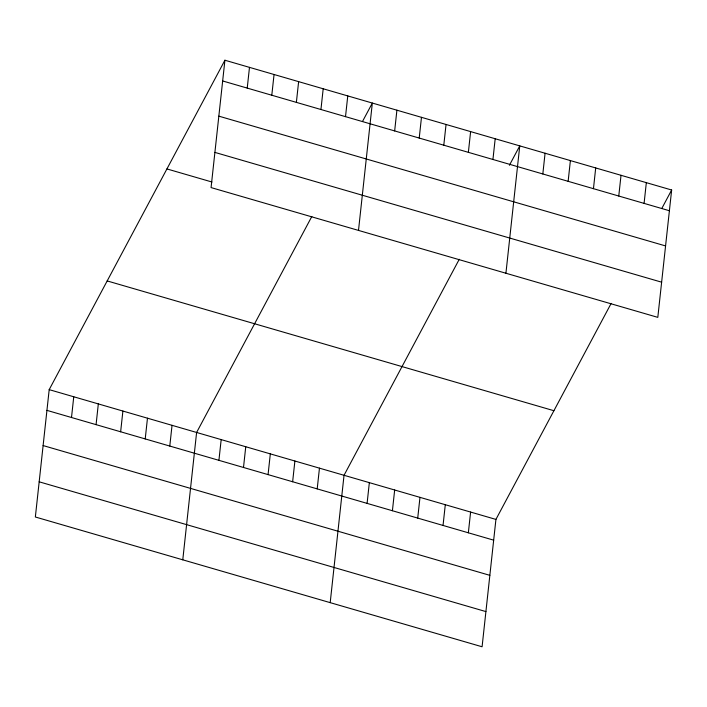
<?xml version="1.0" encoding="UTF-8"?>
<svg xmlns="http://www.w3.org/2000/svg" width="707" height="707" viewBox="0 0 707 707"><rect width="100%" height="100%" fill="white"/><g stroke="black" fill="none" stroke-linecap="round" stroke-linejoin="round"><path stroke-width="1.06" d="M224.914 60.228L211.075 187.585L657.81 317.363L671.65 190.006L224.914 60.228L49.19 389.637L35.35 516.994L482.086 646.772L495.925 519.415L611.148 303.418M71.504 417.51L73.758 396.768M96.072 424.651L98.326 403.909M120.641 431.783L122.894 411.05M145.218 438.923L147.471 418.19M169.786 446.064L172.04 425.322M182.777 559.82L196.608 432.463L311.84 216.466M247.229 88.101L249.483 67.359M218.923 460.337L221.176 439.604M271.797 95.242L274.051 74.5M243.5 467.477L245.753 446.736M296.374 102.374L298.628 81.641M268.068 474.618L270.321 453.876M320.943 109.514L323.196 88.773M292.636 481.75L294.89 461.017M345.511 116.655L347.764 95.913M317.204 488.891L319.458 468.149M358.502 230.411L372.333 103.054L362.497 121.489M330.196 602.647L344.035 475.29L459.258 259.292M394.656 130.928L396.91 110.186M367.092 503.384L369.346 482.642M419.224 138.068L421.478 117.327M392.412 510.737L394.665 489.995M443.793 145.2L446.046 124.467M417.722 518.09L419.976 497.357M468.37 152.341L470.615 131.608M443.042 525.442L445.295 504.71M492.938 159.482L495.192 138.74M468.352 532.795L470.606 512.062M505.92 273.238L519.76 145.881L509.402 165.288M542.826 173.975L545.07 153.233M568.136 181.328L570.39 160.586M593.456 188.681L595.701 167.939M618.766 196.033L621.02 175.301M644.086 203.386L646.331 182.653M661.814 208.45L671.65 190.006M222.661 80.96L669.396 210.739M218.834 116.151L665.579 245.93M214.901 152.403L661.637 282.181M166.923 168.929L211.967 182.017M107.172 280.926L553.908 410.714M49.19 389.637L495.925 519.415M46.936 410.369L493.672 540.157M43.109 445.56L489.845 575.339M39.177 481.812L485.912 611.59"/></g></svg>
